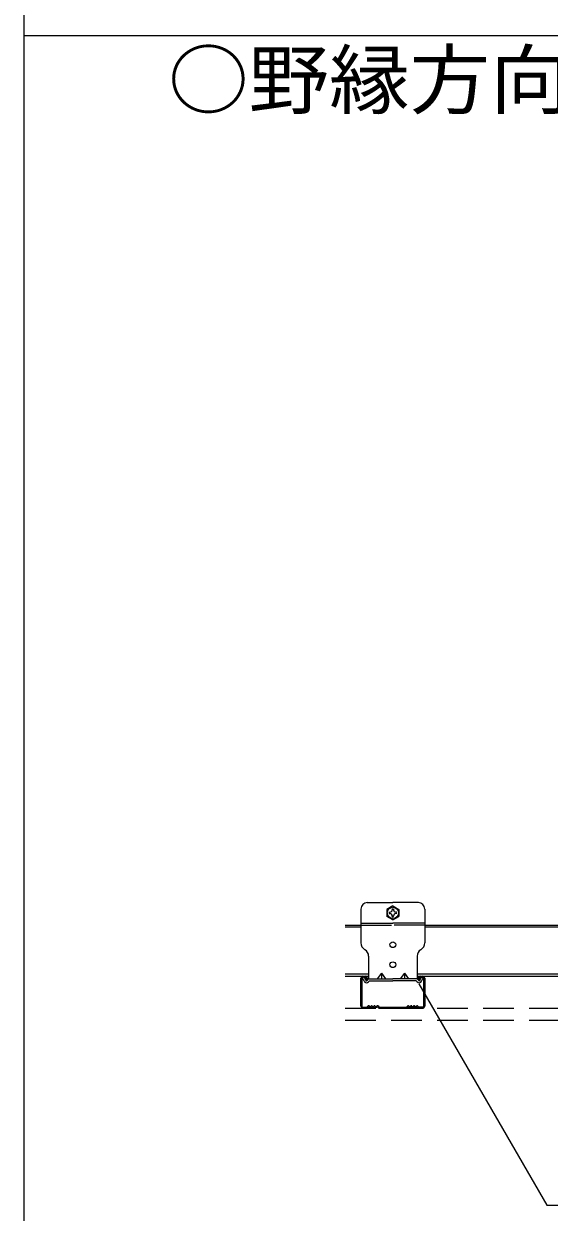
# Model space of a CAD drawing. Units: millimetres on the paper, enlarged 30 times, with parts at other scales. Extents: x -5796 to 5910, y -4184 to 4114.
# Drawn here: x -5790 to -5173, y -1319 to 78 of the extents above; entities that cross this region are included whole.
import ezdxf
from ezdxf.enums import TextEntityAlignment as Align

# ---------------------------------------------------------------- set-up
doc = ezdxf.new("R2010")
doc.units = ezdxf.units.MM
doc.header["$LTSCALE"] = 30
doc.linetypes.add('DASHED1', pattern=[1.8, 1.2, -0.6])
for name, color, linetype, lineweight in [('3-2_野縁受け', 3, 'Continuous', 18), ('3-3_野縁', 2, 'Continuous', 25), ('3-6_文字', 4, 'Continuous', 18), ('3-A_クリップ', 7, 'Continuous', 18), ('3-B_ビス', 3, 'Continuous', 18), ('3-C_パネル', 7, 'DASHED1', 18), ('F-2', 3, 'Continuous', 18), ('F-6_文字', 7, 'Continuous', 18)]:
    doc.layers.add(name, color=color, linetype=linetype, lineweight=lineweight)
doc.styles.add('ＭＳ ゴシック', font='')
doc.styles.get('ＭＳ ゴシック').set_extended_font_data('MS Gothic')

msp = doc.modelspace()

# ---------------------------------------------------------------- linework, layer by layer
at = {"layer": '3-2_野縁受け'}
for p, q in [((-5412.86, -981.32), (-5394.41, -981.32)), ((-5394.41, -983.72), (-5412.86, -983.72)), ((-5319.41, -981.32), (-5138.28, -981.32)), ((-5138.28, -983.72), (-5319.41, -983.72)), ((-5385.41, -1038.92), (-5412.86, -1038.92)), ((-5412.86, -1041.32), (-5385.41, -1041.32)), ((-5138.28, -1038.92), (-5328.41, -1038.92)), ((-5328.41, -1041.32), (-5138.28, -1041.32))]:
    msp.add_line(p, q, dxfattribs=at)
at = {"layer": '3-3_野縁'}
for p, q in [((-5394.41, -1076.42), (-5394.41, -1043.72)), ((-5393.21, -1043.72), (-5393.21, -1076.42)), ((-5392.01, -1041.32), (-5389.31, -1041.32)), ((-5389.31, -1042.52), (-5392.01, -1042.52)), ((-5388.11, -1043.72), (-5388.11, -1045.82)), ((-5388.11, -1045.82), (-5386.91, -1045.82)), ((-5386.91, -1043.72), (-5386.91, -1045.82)), ((-5326.91, -1043.72), (-5326.91, -1045.82)), ((-5325.71, -1045.82), (-5326.91, -1045.82)), ((-5325.71, -1043.72), (-5325.71, -1045.82)), ((-5324.51, -1041.32), (-5321.81, -1041.32)), ((-5321.81, -1042.52), (-5324.51, -1042.52)), ((-5320.61, -1076.42), (-5320.61, -1043.72)), ((-5319.41, -1043.72), (-5319.41, -1076.42)), ((-5387.52, -1078.82), (-5392.9, -1078.82)), ((-5392.01, -1077.62), (-5387.52, -1077.62)), ((-5392.01, -1078.82), (-5387.52, -1078.82)), ((-5385.93, -1076.34), (-5386.99, -1077.4)), ((-5385.4, -1077.32), (-5386.46, -1078.38)), ((-5385.4, -1077.32), (-5386.46, -1078.38)), ((-5374.9, -1077.32), (-5373.84, -1078.38)), ((-5374.37, -1076.34), (-5373.31, -1077.4)), ((-5372.8, -1078.82), (-5356.92, -1078.82)), ((-5372.78, -1077.62), (-5341.02, -1077.62)), ((-5341.04, -1078.82), (-5356.92, -1078.82)), ((-5339.43, -1076.34), (-5340.49, -1077.4)), ((-5338.9, -1077.32), (-5339.96, -1078.38)), ((-5328.4, -1077.32), (-5327.34, -1078.38)), ((-5328.4, -1077.32), (-5327.34, -1078.38)), ((-5327.87, -1076.34), (-5326.81, -1077.4)), ((-5321.81, -1077.62), (-5326.28, -1077.62)), ((-5326.28, -1078.82), (-5320.9, -1078.82)), ((-5321.81, -1078.82), (-5326.28, -1078.82))]:
    msp.add_line(p, q, dxfattribs=at)
for centre, radius, start, end in [((-5392.01, -1043.72), 2.4, 90, 180), ((-5392.01, -1043.72), 1.2, 90, 180), ((-5389.31, -1043.72), 2.4, 0.00699, 90), ((-5389.31, -1043.72), 1.2, 0.00699, 90), ((-5324.51, -1043.72), 2.4, 90, 180), ((-5324.51, -1043.72), 1.2, 90, 180), ((-5321.81, -1043.72), 2.4, 0, 90), ((-5321.81, -1043.72), 1.2, 0, 90), ((-5392.01, -1076.42), 2.4, 180, 270), ((-5392.01, -1076.42), 1.2, 180, 270), ((-5387.52, -1076.87), 0.75, 270, 314.99998), ((-5387.52, -1077.32), 1.5, 270, 315), ((-5387.52, -1077.32), 1.5, 270, 314.99998), ((-5385.4, -1076.87), 0.75, 46.39717, 135), ((-5383.52, -1075.35), 2.72, 226.39717, 313.60281), ((-5383.52, -1074.9), 1.97, 226.39717, 313.60281), ((-5381.65, -1076.87), 0.75, 36.86989, 133.60281), ((-5380.15, -1076.2), 1.88, 216.86989, 323.1301), ((-5380.15, -1075.75), 1.12, 216.86989, 323.1301), ((-5378.65, -1076.87), 0.75, 46.39717, 143.1301), ((-5376.77, -1075.35), 2.72, 226.39717, 313.60281), ((-5376.77, -1074.9), 1.97, 226.39717, 313.60281), ((-5374.9, -1076.87), 0.75, 44.99998, 133.60281), ((-5372.78, -1077.32), 1.5, 225, 270), ((-5372.78, -1076.87), 0.75, 225, 270), ((-5341.02, -1076.87), 0.75, 270, 315), ((-5341.02, -1077.32), 1.5, 270, 315), ((-5338.9, -1076.87), 0.75, 46.39719, 135.00002), ((-5337.02, -1075.35), 2.72, 226.39719, 313.60283), ((-5337.02, -1074.9), 1.97, 226.39719, 313.60283), ((-5335.15, -1076.87), 0.75, 36.8699, 133.60283), ((-5333.65, -1076.2), 1.88, 216.8699, 323.13011), ((-5333.65, -1075.75), 1.12, 216.8699, 323.13011), ((-5332.15, -1076.87), 0.75, 46.39719, 143.13011), ((-5330.27, -1075.35), 2.72, 226.39719, 313.60283), ((-5330.27, -1074.9), 1.97, 226.39719, 313.60283), ((-5328.4, -1076.87), 0.75, 45, 133.60283), ((-5326.28, -1077.32), 1.5, 225, 270), ((-5326.28, -1077.32), 1.5, 225.00002, 270), ((-5326.28, -1076.87), 0.75, 225.00002, 270), ((-5321.81, -1076.42), 1.2, 270, 0), ((-5321.81, -1076.42), 2.4, 270, 0)]:
    msp.add_arc(centre, radius, start, end, dxfattribs=at)
at = {"layer": '3-6_文字', "color": 7}
for p, q in [((-5326.31, -1050.43), (-5176.31, -1310.24)), ((-5176.31, -1310.24), (-4396.31, -1310.24))]:
    msp.add_line(p, q, dxfattribs=at)
at = {"layer": '3-A_クリップ'}
for p, q in [((-5394.41, -962.42), (-5394.41, -1002.32)), ((-5386.91, -954.92), (-5356.91, -954.92)), ((-5326.91, -954.92), (-5356.91, -954.92)), ((-5319.41, -962.42), (-5319.41, -1002.32)), ((-5394.41, -978.92), (-5356.91, -978.92)), ((-5319.41, -978.92), (-5356.91, -978.92)), ((-5390.04, -1010.04), (-5389.78, -1010.2)), ((-5385.41, -1017.92), (-5385.41, -1044.32)), ((-5328.41, -1017.92), (-5328.41, -1044.32)), ((-5323.78, -1010.04), (-5324.04, -1010.2)), ((-5391.08, -1042.52), (-5392.65, -1043.31)), ((-5390.66, -1047.31), (-5392.65, -1043.31)), ((-5388.51, -1046.24), (-5390.36, -1042.52)), ((-5387.28, -1046.41), (-5385.41, -1044.32)), ((-5385.49, -1048.01), (-5384.34, -1046.72)), ((-5385.41, -1044.32), (-5356.91, -1044.32)), ((-5384.34, -1046.72), (-5356.91, -1046.72)), ((-5370.41, -1037.61), (-5375.28, -1044.32)), ((-5370.41, -1037.61), (-5370.41, -1044.32)), ((-5370.41, -1037.61), (-5365.53, -1044.32)), ((-5328.41, -1044.32), (-5356.91, -1044.32)), ((-5329.48, -1046.72), (-5356.91, -1046.72)), ((-5343.41, -1037.61), (-5348.28, -1044.32)), ((-5343.41, -1037.61), (-5338.53, -1044.32)), ((-5343.41, -1037.61), (-5343.41, -1044.32)), ((-5328.33, -1048.01), (-5329.48, -1046.72)), ((-5326.54, -1046.41), (-5328.41, -1044.32)), ((-5325.31, -1046.24), (-5323.45, -1042.52)), ((-5323.16, -1047.31), (-5321.16, -1043.31)), ((-5322.74, -1042.52), (-5321.16, -1043.31))]:
    msp.add_line(p, q, dxfattribs=at)
at = {"layer": '3-A_クリップ', "linetype": 'DASHED1'}
for p in [(-5394.41, -981.32), (-5319.41, -981.32)]:
    msp.add_line(p, (-5356.91, -981.32), dxfattribs=at)
at = {"layer": '3-A_クリップ'}
for centre in [(-5356.91, -1004.42), (-5356.91, -1027.82)]:
    msp.add_circle(centre, 3.38, dxfattribs=at)
for centre, radius, start, end in [((-5386.91, -962.42), 7.5, 90, 180), ((-5326.91, -962.42), 7.5, 0, 90), ((-5385.41, -1002.32), 9, 180, 239.03689), ((-5328.41, -1002.32), 9, 300.96311, 0), ((-5394.41, -1017.92), 9, 0, 59.03689), ((-5319.41, -1017.92), 9, 120.96311, 180), ((-5387.84, -1045.91), 0.75, 206.5, 318.15813), ((-5325.98, -1045.91), 0.75, 221.84187, 333.5), ((-5387.84, -1045.91), 3.15, 206.5, 318.15813), ((-5325.98, -1045.91), 3.15, 221.84187, 333.5)]:
    msp.add_arc(centre, radius, start, end, dxfattribs=at)
at = {"layer": '3-B_ビス'}
for p, q in [((-5356.91, -958.67), (-5364.05, -962.8)), ((-5364.05, -962.8), (-5364.05, -971.05)), ((-5357.81, -962.51), (-5357.81, -963.35)), ((-5356.91, -958.67), (-5349.76, -962.8)), ((-5356.01, -962.51), (-5356.01, -963.73)), ((-5356.01, -962.51), (-5356.01, -963.35)), ((-5349.76, -962.8), (-5349.76, -971.05)), ((-5356.91, -975.17), (-5364.05, -971.05)), ((-5361.32, -966.02), (-5360.44, -966.02)), ((-5361.32, -967.82), (-5360.44, -967.82)), ((-5357.81, -971.33), (-5357.81, -970.5)), ((-5356.91, -975.17), (-5349.76, -971.05)), ((-5356.01, -971.33), (-5356.01, -970.11)), ((-5356.01, -971.33), (-5356.01, -970.5)), ((-5352.5, -966.02), (-5353.38, -966.02)), ((-5352.5, -967.82), (-5353.38, -967.82))]:
    msp.add_line(p, q, dxfattribs=at)
msp.add_circle((-5356.91, -966.92), 6.6, dxfattribs=at)
for centre, radius, start, end in [((-5360.2, -963.63), 2.41, 264.36299, 6.67345), ((-5356.91, -966.92), 4.5, 78.46303, 101.53696), ((-5353.62, -963.63), 2.41, 173.32654, 275.63699), ((-5356.91, -966.92), 4.5, 168.46303, 191.51331), ((-5360.2, -970.22), 2.41, 353.32654, 95.63699), ((-5356.91, -966.92), 4.5, 258.46303, 281.53696), ((-5353.62, -970.22), 2.41, 84.36299, 186.67345), ((-5356.91, -966.92), 4.5, 348.48668, 11.53696)]:
    msp.add_arc(centre, radius, start, end, dxfattribs=at)
at = {"layer": '3-C_パネル'}
for p, q in [((-5412.86, -1078.82), (-2112.58, -1078.82)), ((-5412.86, -1093.07), (-2112.58, -1093.07))]:
    msp.add_line(p, q, dxfattribs=at)
at = {"layer": 'F-2'}
for p, q in [((-5790.28, 4113.86), (-5790.28, -4136.14)), ((-5790.28, 63.86), (2082.69, 63.86))]:
    msp.add_line(p, q, dxfattribs=at)

# ---------------------------------------------------------------- texts
at = {"layer": 'F-6_文字', "style": 'ＭＳ ゴシック', "width": 1.05}
msp.add_text('\u3000○野縁方向断面図', height=65.98, dxfattribs=at).set_placement((-5715.28, -41.14), align=Align.BOTTOM_LEFT)

doc.saveas('drawing.dxf')
